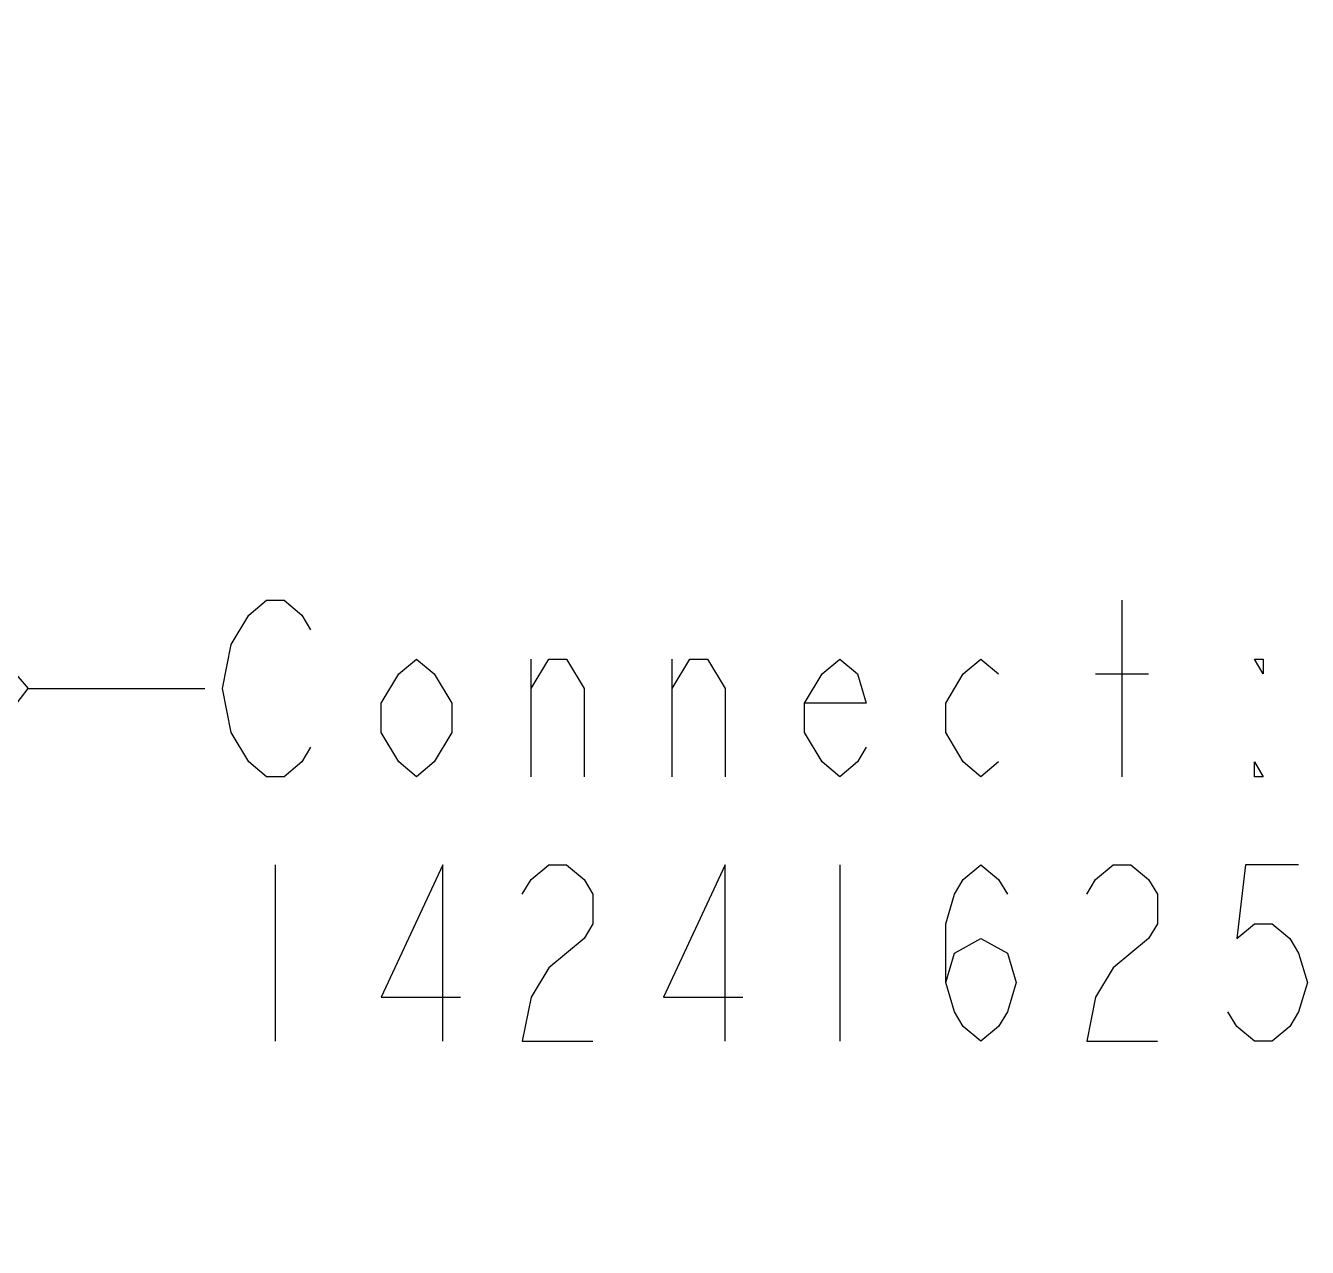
# Model space of a CAD drawing. Header units: millimetres. Extents: x 0 to 210, y 0 to 297.
# Drawn here: x 79.59 to 101.38, y 198.69 to 219.47 of the extents above; entities that cross this region are included whole.
import ezdxf

# ---------------------------------------------------------------- set-up
doc = ezdxf.new("R2010")
doc.units = ezdxf.units.MM
doc.header["$LTSCALE"] = 19.36
doc.layers.get('0').update_dxf_attribs({"linetype": 'CONTINUOUS'})
doc.styles.get("Standard").update_dxf_attribs({"font": 'SIMPLEX.SHX', "width": 0.8})
doc.dimstyles.get("Standard").update_dxf_attribs({"dimtxt": 3, "dimasz": 3, "dimexe": 2, "dimexo": 0.35, "dimtad": 1, "dimzin": 0, "dimdsep": 46, "dimtxsty": 'STANDARD', "dimblk": '_FILLED', "dimblk1": '_FILLED', "dimblk2": '_FILLED', "dimcen": 0.09, "dimazin": 0, "dimtol": 1, "dimtp": 0.01, "dimtm": 0.01, "dimtfac": 1, "dimtofl": 0, "dimtmove": 0, "dimatfit": 3, "dimldrblk": '_FILLED', "dimfxl": 1, "dimtolj": 1, "dimtzin": 0, "dimarcsym": 0})

# ---------------------------------------------------------------- blocks, each defined once
blk = doc.blocks.new('_FILLED')
at = {"color": 0, "linetype": 'BYBLOCK'}
blk.add_solid([(0, 0), (-1, 0.1333), (-1, -0.1333)], dxfattribs=at)

msp = doc.modelspace()

# ---------------------------------------------------------------- linework, layer by layer
at = {"color": 2}
for p, q in [((98.231, 206.691), (98.231, 209.691)), ((88.181, 206.691), (88.181, 208.691)), ((90.581, 206.691), (90.581, 208.691)), ((97.781, 208.441), (98.681, 208.441)), ((83.831, 205.191), (83.831, 202.191)), ((93.431, 205.191), (93.431, 202.191))]:
    msp.add_line(p, q, dxfattribs=at)
for points in [[(83.081, 208.941), (83.381, 209.441), (83.681, 209.691), (83.981, 209.691), (84.281, 209.441), (84.431, 209.191)], [(83.381, 206.941), (83.081, 207.441), (82.931, 208.191), (83.081, 208.941)], [(86.831, 207.441), (86.531, 206.941), (86.231, 206.691), (85.931, 206.941), (85.631, 207.441), (85.631, 207.941), (85.931, 208.441), (86.231, 208.691), (86.531, 208.441), (86.831, 207.941), (86.831, 207.441)], [(88.181, 208.191), (88.481, 208.691), (88.781, 208.691), (89.081, 208.191), (89.081, 206.691)], [(90.581, 208.191), (90.881, 208.691), (91.181, 208.691), (91.481, 208.191), (91.481, 206.691)], [(93.881, 207.191), (93.731, 206.941), (93.431, 206.691), (93.131, 206.941), (92.831, 207.441), (92.831, 207.941), (93.131, 208.441), (93.431, 208.691), (93.731, 208.441), (93.881, 207.941), (92.831, 207.941)], [(96.131, 206.941), (95.831, 206.691), (95.531, 206.941), (95.231, 207.441), (95.231, 207.941), (95.531, 208.441), (95.831, 208.691), (96.131, 208.441)], [(100.631, 208.691), (100.631, 208.441), (100.481, 208.691), (100.631, 208.691)], [(84.431, 207.191), (84.281, 206.941), (83.981, 206.691), (83.681, 206.691), (83.381, 206.941)], [(100.631, 206.691), (100.481, 206.691), (100.481, 206.941), (100.631, 206.691)], [(86.681, 202.191), (86.681, 205.191), (85.631, 202.941), (86.981, 202.941)], [(88.031, 204.691), (88.181, 204.941), (88.481, 205.191), (88.781, 205.191), (89.081, 204.941), (89.231, 204.691), (89.231, 204.191), (89.081, 203.941), (88.781, 203.691), (88.481, 203.441), (88.181, 202.941), (88.031, 202.191), (89.231, 202.191)], [(91.481, 202.191), (91.481, 205.191), (90.431, 202.941), (91.781, 202.941)], [(95.231, 203.191), (95.381, 203.691), (95.831, 203.941), (96.281, 203.691), (96.431, 203.191), (96.281, 202.691), (96.131, 202.441), (95.831, 202.191), (95.531, 202.441), (95.381, 202.691), (95.231, 203.191), (95.231, 204.191), (95.381, 204.691), (95.531, 204.941), (95.831, 205.191), (96.131, 204.941), (96.281, 204.691)], [(97.631, 204.691), (97.781, 204.941), (98.081, 205.191), (98.381, 205.191), (98.681, 204.941), (98.831, 204.691), (98.831, 204.191), (98.681, 203.941), (98.381, 203.691), (98.081, 203.441), (97.781, 202.941), (97.631, 202.191), (98.831, 202.191)], [(101.231, 205.191), (100.331, 205.191), (100.181, 203.941), (100.481, 204.191), (100.781, 204.191), (101.081, 203.941), (101.231, 203.691), (101.381, 203.191), (101.231, 202.691), (101.081, 202.441), (100.781, 202.191), (100.481, 202.191), (100.181, 202.441), (100.031, 202.691)]]:
    msp.add_lwpolyline(points, dxfattribs=at)

# ---------------------------------------------------------------- leaders
for points in [[(69.871, 219.466), (79.631, 208.191), (82.631, 208.191)], [(72.299, 198.685), (79.631, 208.191), (82.631, 208.191)]]:
    msp.add_leader(points, dimstyle='STANDARD', override={"dimtad": 0}, dxfattribs=at)

doc.saveas('drawing.dxf')
